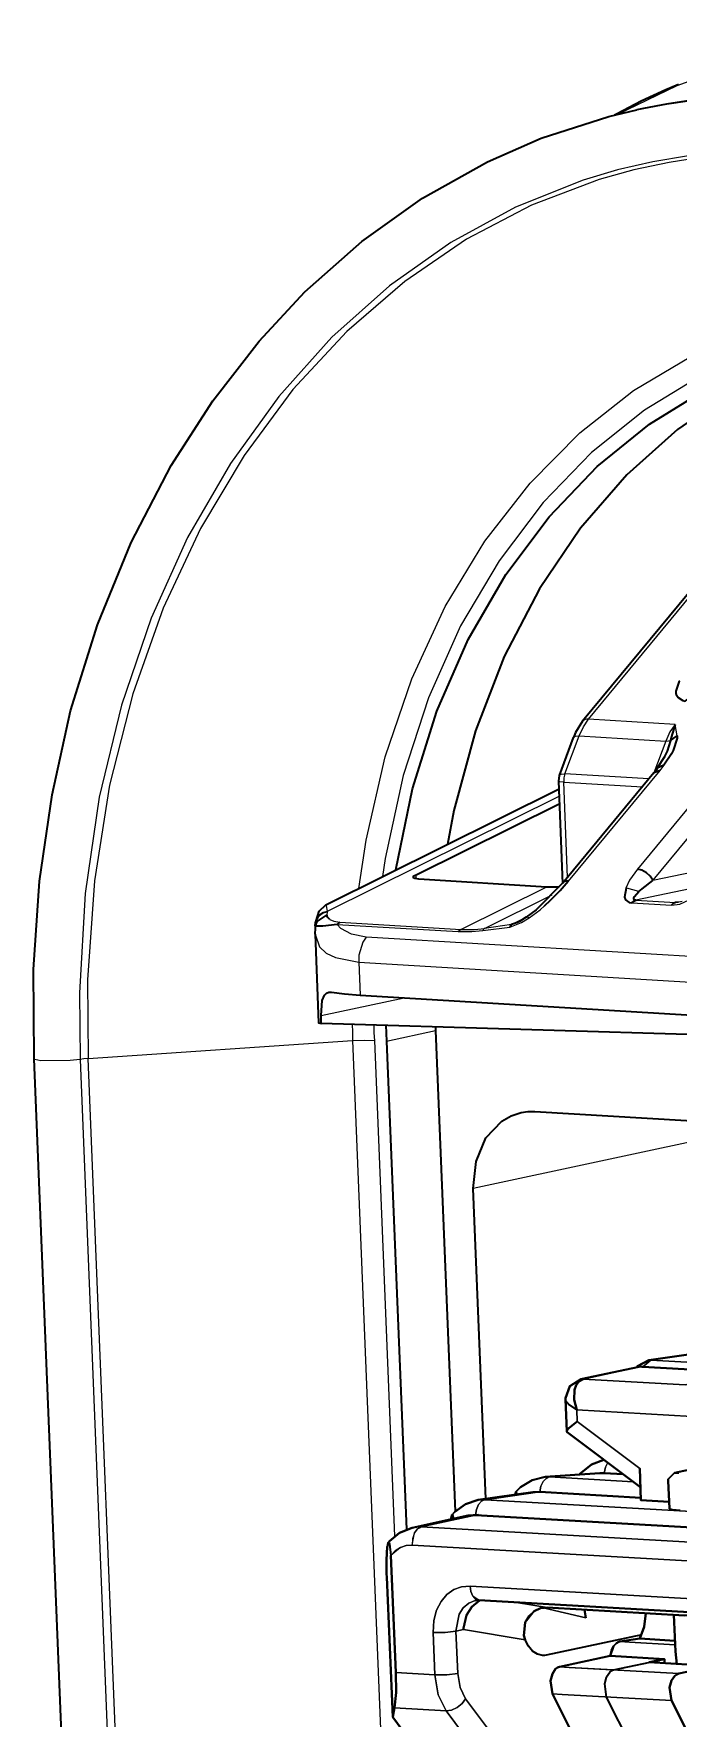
# Model space of a CAD drawing. Extents: x 0 to 174, y 0 to 33.
# Drawn here: x 26.854 to 27.321, y 26.96 to 28.178 of the extents above; entities that cross this region are included whole.
import ezdxf

# ---------------------------------------------------------------- set-up
doc = ezdxf.new("R2010")
doc.units = 0
doc.layers.add('PDF2_형상', color=157, linetype='Continuous', true_color=0x405f80)

msp = doc.modelspace()

# ---------------------------------------------------------------- linework, layer by layer
at = {"layer": 'PDF2_형상', "color": 7, "lineweight": 13}
for points in [[(27.5114, 28.1336), (27.5131, 28.1508), (27.5196, 28.1667), (27.524, 28.1721), (27.5287, 28.1757), (27.5336, 28.1776), (27.506, 28.1785), (27.4783, 28.1778), (27.4511, 28.1756), (27.4242, 28.1717), (27.3975, 28.1662), (27.3712, 28.1593), (27.3199, 28.1408), (27.2771, 28.1201)], [(27.2911, 28.1233), (27.3078, 28.1267), (27.3343, 28.1306)], [(27.3283, 28.0901), (27.3025, 28.0858), (27.2771, 28.0799), (27.2521, 28.0724), (27.2032, 28.0529), (27.1564, 28.0274), (27.1121, 27.996), (27.0703, 27.9589), (27.0318, 27.916), (26.9968, 27.8676), (26.9658, 27.814), (26.9394, 27.7556), (26.9181, 27.6928), (26.9019, 27.6262), (26.8917, 27.5565), (26.8875, 27.4846), (26.8881, 27.4364), (26.8808, 27.4356), (26.8597, 27.4354), (26.8554, 27.4364), (26.8549, 27.4367), (26.8547, 27.4368), (26.8547, 27.4369)], [(27.3401, 28.0893), (27.3143, 28.0853), (27.2889, 28.0799), (27.2637, 28.0729), (27.2147, 28.0543), (27.1678, 28.0297), (27.1231, 27.9993), (27.081, 27.9629), (27.0421, 27.921), (27.0067, 27.8733), (26.9753, 27.8206), (26.9482, 27.7629), (26.9261, 27.7008), (26.9094, 27.6349), (26.8985, 27.5656), (26.8935, 27.494), (26.8939, 27.4371), (26.8907, 27.4368), (26.8881, 27.4364), (26.914, 26.7947)], [(27.5181, 27.9696), (27.4944, 27.9701), (27.471, 27.9693), (27.4478, 27.9667), (27.4249, 27.9626), (27.4024, 27.9569), (27.3803, 27.9499), (27.3374, 27.931), (27.2965, 27.9062), (27.2583, 27.8756), (27.2231, 27.8392), (27.1913, 27.7972), (27.1635, 27.75), (27.1401, 27.6981), (27.1218, 27.6417), (27.1089, 27.5817), (27.1069, 27.5687)], [(27.0897, 27.5601), (27.095, 27.595), (27.1089, 27.6553), (27.1282, 27.7118), (27.1524, 27.764), (27.1811, 27.8113), (27.2138, 27.8532), (27.2497, 27.8896), (27.2886, 27.9203), (27.3301, 27.945)], [(27.3203, 27.6706), (27.3187, 27.6787), (27.2561, 27.6825), (27.34, 27.784)], [(27.245, 27.6692), (27.2456, 27.6697), (27.2464, 27.6703), (27.2493, 27.6704), (27.2524, 27.6771), (27.2561, 27.6825), (27.2547, 27.6825), (27.2536, 27.6822), (27.2518, 27.681)], [(27.3187, 27.6787), (27.315, 27.6733), (27.3119, 27.6667), (27.3139, 27.6668), (27.3153, 27.6671)], [(27.2347, 27.6417), (27.2353, 27.6424), (27.2361, 27.6428), (27.239, 27.6431), (27.2493, 27.6704), (27.3119, 27.6667), (27.3033, 27.6437)], [(27.3717, 27.671), (27.2915, 27.574), (27.2858, 27.566), (27.2831, 27.5604)], [(27.3854, 27.6158), (27.3828, 27.6628), (27.3026, 27.566), (27.3528, 27.5765)], [(27.2997, 27.6393), (27.239, 27.6431), (27.2382, 27.6401), (27.2381, 27.6369), (27.2353, 27.6372), (27.2344, 27.6375), (27.2343, 27.6376), (27.2342, 27.6378)], [(27.3106, 27.6493), (27.3076, 27.6454), (27.2414, 27.5654)], [(27.095, 27.5249), (27.0926, 27.5213), (27.0899, 27.5119), (27.0897, 27.5068), (27.4461, 27.4854), (27.4463, 27.4906), (27.449, 27.4999), (27.4512, 27.5036), (27.4676, 27.5047), (27.4847, 27.5094), (27.3969, 27.5147), (27.3892, 27.5157), (27.3821, 27.5175), (27.3686, 27.5221), (27.3669, 27.5232), (27.366, 27.5251), (27.3658, 27.5265), (27.3662, 27.5296), (27.371, 27.5406), (27.3826, 27.5569), (27.4488, 27.6369)], [(27.2408, 27.5683), (27.2381, 27.6369), (27.295, 27.6335)], [(27.2346, 27.6265), (27.0668, 27.5435), (27.0668, 27.5429), (27.0667, 27.541)], [(27.1314, 27.5669), (27.1312, 27.57)], [(27.2257, 27.5611), (27.1638, 27.5304), (27.1736, 27.5304), (27.1808, 27.5312), (27.1801, 27.5306), (27.1796, 27.5296)], [(27.2925, 27.5578), (27.2838, 27.5604), (27.2831, 27.5603)], [(27.2875, 27.5496), (27.316, 27.5479), (27.3221, 27.5488), (27.329, 27.5519), (27.3369, 27.5572)], [(27.34, 27.5619), (27.2904, 27.5515), (27.3189, 27.5499), (27.3239, 27.551)], [(27.066, 27.5483), (27.0661, 27.5482), (27.0661, 27.5478), (27.0668, 27.5435), (27.0639, 27.5426), (27.0614, 27.541), (27.0586, 27.536)], [(27.4512, 27.5036), (27.095, 27.5249), (27.0844, 27.5269), (27.0768, 27.5312), (27.0742, 27.534), (27.1618, 27.5289), (27.1717, 27.5289), (27.1796, 27.5296), (27.1992, 27.5322), (27.2076, 27.5354), (27.2132, 27.5388), (27.221, 27.5447), (27.2242, 27.5475)], [(27.2104, 27.5388), (27.2003, 27.5339), (27.1808, 27.5312), (27.2297, 27.5554)], [(27.0582, 27.5331), (27.0583, 27.5331), (27.0582, 27.5322), (27.0581, 27.5314)], [(27.0668, 27.5429), (27.0639, 27.5421), (27.0614, 27.5404), (27.0594, 27.5382), (27.0585, 27.5354)], [(27.0689, 27.5376), (27.0718, 27.5364), (27.0732, 27.5361), (27.0761, 27.5357), (27.1638, 27.5304), (27.1628, 27.5297), (27.1618, 27.5289)], [(27.2131, 27.5388), (27.2108, 27.5392)], [(27.0581, 27.5269), (27.0614, 27.5178), (27.0661, 27.5133), (27.0728, 27.5101), (27.0897, 27.5068), (27.0907, 27.4829)], [(27.0625, 27.4682), (27.1225, 27.481)], [(27.085, 27.4618), (27.0851, 27.456), (27.0853, 27.45), (27.0936, 27.4504), (27.1013, 27.4501), (27.101, 27.4557), (27.1008, 27.4612)], [(26.9197, 26.7979), (26.8939, 27.4371), (27.0853, 27.45), (27.1099, 26.845)], [(27.1158, 27.0915), (27.1013, 27.4501)], [(27.1097, 27.4497), (27.1454, 27.4574)], [(27.3607, 27.3833), (27.1726, 27.3431)], [(27.3679, 27.2099), (27.326, 27.201), (27.2522, 27.2051), (27.2943, 27.2142)], [(27.2394, 27.1906), (27.2397, 27.1894), (27.2418, 27.1867)], [(27.3307, 27.1781), (27.2475, 27.1828)], [(27.2475, 27.1828), (27.2479, 27.1744)], [(27.2479, 27.1744), (27.2931, 27.1404)], [(27.8635, 27.0792), (27.1813, 27.1179), (27.18, 27.1175), (27.1787, 27.1168), (27.1765, 27.1143), (27.175, 27.1107), (27.1743, 27.1067), (27.135, 27.0982), (27.1317, 27.0982), (27.1283, 27.0976), (27.1317, 27.0982), (27.135, 27.0982), (27.1743, 27.1067), (27.175, 27.1107), (27.1765, 27.1143), (27.1787, 27.1168), (27.18, 27.1175), (27.1813, 27.1179), (27.8635, 27.0792)], [(27.1743, 27.1067), (27.135, 27.0982), (27.1317, 27.0982), (27.1283, 27.0976)], [(27.1753, 27.1068), (27.1719, 27.1068), (27.1688, 27.1064)], [(27.8106, 27.0461), (27.1283, 27.085), (27.13, 27.0938), (27.1322, 27.0967), (27.1336, 27.0976), (27.135, 27.0982), (27.8171, 27.0594), (27.135, 27.0982), (27.1336, 27.0976), (27.1322, 27.0967), (27.13, 27.0938), (27.1286, 27.0896), (27.1283, 27.085), (27.124, 27.0847), (27.1199, 27.0833), (27.1129, 27.0776)], [(27.8106, 27.0461), (27.8108, 27.0507), (27.8122, 27.0549), (27.8144, 27.0579), (27.8157, 27.0589), (27.8171, 27.0594), (27.135, 27.0982), (27.1336, 27.0976), (27.1322, 27.0967), (27.13, 27.0938), (27.1286, 27.0896), (27.1283, 27.085)], [(27.8106, 27.0461), (27.1283, 27.085), (27.124, 27.0847), (27.1199, 27.0833), (27.1161, 27.081), (27.1129, 27.0776), (27.1161, 27.081), (27.1199, 27.0833), (27.124, 27.0847), (27.1283, 27.085), (27.8106, 27.0461)], [(27.771, 27.0211), (27.1703, 27.0553), (27.1642, 27.0549), (27.1586, 27.0528), (27.1536, 27.0492), (27.1493, 27.0442), (27.146, 27.0379), (27.144, 27.0304), (27.1435, 27.0218), (27.144, 27.0304), (27.146, 27.0379), (27.1493, 27.0442), (27.1536, 27.0492), (27.1586, 27.0528), (27.1642, 27.0549), (27.1703, 27.0553), (27.771, 27.0211), (27.1703, 27.0553), (27.1642, 27.0549), (27.1586, 27.0528), (27.1536, 27.0492), (27.1493, 27.0442), (27.146, 27.0379), (27.144, 27.0304), (27.1435, 27.0218), (27.1449, 26.9912), (27.1472, 26.9767), (27.1529, 26.9651), (27.1472, 26.9767), (27.1449, 26.9912), (27.1536, 26.9912), (27.1614, 26.9922), (27.1536, 26.9912), (27.1449, 26.9912), (27.1536, 26.9912), (27.1614, 26.9922)], [(27.1739, 27.0449), (27.1693, 27.0431), (27.1654, 27.0397), (27.1624, 27.035), (27.16, 27.0228)], [(27.1703, 27.0553), (27.1708, 27.0514), (27.1722, 27.0482), (27.1732, 27.0469), (27.1743, 27.046), (27.1767, 27.0451)], [(27.204, 27.0435), (27.226, 27.0399)], [(27.1435, 27.0218), (27.1522, 27.0219), (27.16, 27.0228)], [(27.1851, 26.9497), (27.1671, 26.9739), (27.1631, 26.9821), (27.1614, 26.9922), (27.16, 27.0228), (27.1656, 27.024), (27.2103, 27.0165), (27.1656, 27.024), (27.2103, 27.0165)], [(27.1671, 26.9739), (27.1631, 26.9821), (27.1614, 26.9922), (27.16, 27.0228), (27.1656, 27.024), (27.16, 27.0228), (27.1614, 26.9922), (27.1631, 26.9821), (27.1671, 26.9739), (27.1851, 26.9497)], [(27.2742, 26.9947), (27.2421, 26.9965), (27.235, 26.9969), (27.2421, 26.9965), (27.3213, 26.9921), (27.2421, 26.9965), (27.235, 26.9969)], [(27.1165, 26.9928), (27.1449, 26.9912), (27.1165, 26.9928), (27.1449, 26.9912), (27.1472, 26.9767), (27.1529, 26.9651), (27.1569, 26.9657), (27.161, 26.9675), (27.1646, 26.9704), (27.1671, 26.9739), (27.1646, 26.9704), (27.161, 26.9675), (27.1569, 26.9657), (27.1529, 26.9651), (27.1711, 26.9408)], [(27.1986, 26.9446), (27.1972, 26.9442), (27.194, 26.944), (27.1908, 26.945), (27.1879, 26.9468), (27.1851, 26.9497), (27.1671, 26.9739), (27.1646, 26.9704), (27.161, 26.9675), (27.1569, 26.9657), (27.1529, 26.9651), (27.1711, 26.9408), (27.175, 26.9414), (27.1792, 26.9432), (27.1826, 26.9461), (27.1851, 26.9497), (27.1826, 26.9461), (27.1792, 26.9432), (27.175, 26.9414), (27.1711, 26.9408), (27.1529, 26.9651), (27.1156, 26.9672), (27.1529, 26.9651), (27.1156, 26.9672)], [(27.269, 26.9751), (27.2369, 26.9769), (27.2299, 26.9774), (27.2369, 26.9769), (27.3161, 26.9725), (27.2369, 26.9769), (27.2299, 26.9774)]]:
    msp.add_lwpolyline(points, dxfattribs=at)
at = {"layer": 'PDF2_형상', "color": 7, "lineweight": 35}
for points in [[(27.3211, 28.1417), (27.3121, 28.1378), (27.3031, 28.1338), (27.2942, 28.1296), (27.2854, 28.1251), (27.2767, 28.1206), (27.2749, 28.1196)], [(27.7608, 28.0749), (27.7335, 28.0869), (27.7058, 28.0974), (27.6782, 28.1061), (27.6506, 28.1132), (27.6229, 28.1188), (27.5953, 28.1226), (27.571, 28.1247), (27.4204, 28.1338), (27.3932, 28.1346), (27.366, 28.1339), (27.339, 28.1315), (27.3125, 28.1276), (27.2958, 28.1244), (27.2911, 28.1233)], [(27.445, 27.9554), (27.4014, 27.9403), (27.3597, 27.9192), (27.3204, 27.8922), (27.2838, 27.8593), (27.2503, 27.8208), (27.2206, 27.7768), (27.195, 27.7278), (27.1743, 27.6742), (27.1586, 27.6165), (27.1539, 27.5919)], [(27.7251, 27.7236), (27.6697, 27.7118), (27.6692, 27.7117), (27.6686, 27.7117), (27.666, 27.7131), (27.6649, 27.7146), (27.664, 27.7165), (27.6636, 27.7175), (27.6633, 27.7183), (27.6489, 27.7575), (27.6471, 27.7607), (27.6444, 27.7635), (27.6413, 27.7653), (27.6381, 27.7661), (27.34, 27.784), (27.3357, 27.7824), (27.2518, 27.681), (27.2465, 27.6728), (27.2451, 27.6692)], [(27.3218, 27.7103), (27.3217, 27.7101), (27.3214, 27.7093), (27.3193, 27.7029), (27.3192, 27.7012), (27.3196, 27.7003), (27.321, 27.6983), (27.3242, 27.6961), (27.3261, 27.6956), (27.3269, 27.6965), (27.3279, 27.6971), (27.329, 27.6975), (27.33, 27.6976)], [(27.3187, 27.6787), (27.3158, 27.6694), (27.3153, 27.6671), (27.3129, 27.6593)], [(27.245, 27.6692), (27.2347, 27.6417), (27.2342, 27.6378), (27.2371, 27.5636)], [(27.3153, 27.6671), (27.3203, 27.6706), (27.3201, 27.6688), (27.3172, 27.66), (27.316, 27.6575), (27.3106, 27.6493), (27.3058, 27.6472), (27.3113, 27.6556), (27.3131, 27.6593)], [(27.2371, 27.5639), (27.3033, 27.6439)], [(27.3076, 27.6454), (27.3035, 27.6437), (27.306, 27.6472)], [(27.0689, 27.5376), (27.0671, 27.5392), (27.0667, 27.541), (27.0593, 27.5361), (27.0582, 27.5331), (27.0585, 27.5354), (27.0586, 27.536), (27.0611, 27.5436), (27.066, 27.5483), (27.2344, 27.6318)], [(27.2347, 27.561), (27.2257, 27.5611), (27.1332, 27.5667), (27.1303, 27.5672), (27.1296, 27.5676), (27.1293, 27.5679), (27.1293, 27.5681), (27.1293, 27.5682), (27.1293, 27.5686), (27.1297, 27.5692), (27.1312, 27.57), (27.2349, 27.6214)], [(27.3026, 27.566), (27.3007, 27.5689), (27.2979, 27.5715), (27.2947, 27.5733), (27.2915, 27.574)], [(27.2242, 27.5475), (27.2286, 27.5517), (27.2356, 27.5587), (27.2414, 27.5654), (27.2401, 27.5654), (27.2389, 27.5651), (27.2379, 27.5646), (27.2372, 27.5639), (27.2182, 27.5447), (27.2108, 27.5392), (27.2061, 27.5362), (27.2046, 27.5354), (27.2003, 27.5339), (27.1997, 27.5332), (27.1992, 27.5322)], [(27.2832, 27.5604), (27.2822, 27.5539), (27.2829, 27.5519), (27.2854, 27.55), (27.2875, 27.5496), (27.2889, 27.5508), (27.2904, 27.5515), (27.2901, 27.5517), (27.2892, 27.5519), (27.289, 27.5522), (27.2889, 27.5528), (27.2889, 27.5532), (27.2894, 27.5543), (27.2925, 27.5578), (27.2949, 27.5599), (27.3026, 27.5658)], [(27.321, 27.5501), (27.3189, 27.5499), (27.3174, 27.5492), (27.316, 27.5479)], [(27.0582, 27.5331), (27.0581, 27.5314), (27.0579, 27.5269)], [(27.0761, 27.5357), (27.075, 27.535), (27.0742, 27.534), (27.0637, 27.5328), (27.0593, 27.5328), (27.0585, 27.5331), (27.0583, 27.5331)], [(27.0581, 27.5269), (27.0606, 27.4628), (27.0626, 27.4625), (27.0625, 27.4682), (27.0633, 27.479), (27.0649, 27.4829), (27.0663, 27.4843), (27.0681, 27.4851), (27.0701, 27.4851), (27.0793, 27.4839), (27.0907, 27.4829), (27.4471, 27.4615)], [(27.4096, 27.4638), (27.4085, 27.4636), (27.3692, 27.4551), (27.3603, 27.4539), (27.3515, 27.4536), (27.0626, 27.4625)], [(27.1094, 27.4611), (27.1096, 27.4554), (27.1097, 27.4497), (27.1242, 27.0964)], [(27.1453, 27.46), (27.1453, 27.4586), (27.1454, 27.4574), (27.1594, 27.1093)], [(27.1817, 27.1185), (27.1726, 27.3431), (27.1746, 27.3626), (27.1818, 27.3797), (27.1932, 27.3917), (27.2, 27.3957), (27.2072, 27.3981), (27.2122, 27.3987), (27.2172, 27.3987), (27.4651, 27.3839), (27.4668, 27.3839), (27.4685, 27.3842), (27.4726, 27.386), (27.4761, 27.3892), (27.4787, 27.3937), (27.48, 27.4025), (27.4804, 27.4108), (27.4822, 27.4188)], [(27.2504, 27.205), (27.2425, 27.2001), (27.2394, 27.1914), (27.2394, 27.1906), (27.2394, 27.1914), (27.2425, 27.2001), (27.2504, 27.205), (27.2425, 27.2001), (27.2394, 27.1914), (27.2394, 27.1906), (27.2404, 27.1672), (27.2407, 27.1681), (27.2419, 27.1696), (27.2479, 27.1744)], [(27.2418, 27.1867), (27.2475, 27.1828), (27.2457, 27.1901), (27.246, 27.1974), (27.2471, 27.2007), (27.249, 27.2035), (27.2522, 27.2051), (27.2512, 27.2051), (27.2503, 27.205), (27.2926, 27.214)], [(27.2404, 27.1672), (27.2394, 27.1906), (27.2404, 27.1672), (27.2407, 27.1667), (27.2938, 27.1268)], [(27.2508, 27.1361), (27.2506, 27.1368), (27.2504, 27.1369), (27.2503, 27.1369), (27.2501, 27.1368), (27.2506, 27.1372), (27.2581, 27.1433), (27.2672, 27.1468), (27.2581, 27.1433), (27.2506, 27.1372), (27.2501, 27.1368), (27.2497, 27.1361), (27.2501, 27.1368)], [(27.2044, 27.1217), (27.204, 27.1232), (27.2039, 27.1235), (27.2038, 27.1236), (27.2036, 27.1236), (27.2035, 27.1235), (27.2029, 27.1217), (27.2035, 27.1235), (27.2069, 27.1269), (27.2153, 27.1321), (27.2247, 27.1343), (27.2642, 27.1371), (27.2674, 27.1371), (27.2811, 27.1363), (27.2674, 27.1371), (27.2642, 27.1371), (27.2247, 27.1343), (27.2153, 27.1321), (27.2069, 27.1269), (27.2035, 27.1235)], [(27.2931, 27.1404), (27.294, 27.1176), (27.2931, 27.1404), (27.294, 27.1176), (27.3143, 27.1164), (27.294, 27.1176)], [(27.3224, 27.11), (27.3167, 27.1106), (27.3151, 27.111), (27.3147, 27.1113), (27.3146, 27.1113), (27.3146, 27.1114), (27.3137, 27.1315), (27.3137, 27.1328), (27.3182, 27.1372), (27.3213, 27.1374)], [(27.3213, 27.1374), (27.3182, 27.1372), (27.3137, 27.1328), (27.3137, 27.1315), (27.3146, 27.1114), (27.3146, 27.1113), (27.3147, 27.1113), (27.3151, 27.111), (27.3167, 27.1106), (27.3224, 27.11)], [(27.1765, 27.1069), (27.1688, 27.1064), (27.1283, 27.0976), (27.1193, 27.094), (27.1119, 27.0878), (27.1113, 27.0869), (27.1114, 27.0871), (27.1115, 27.0871), (27.1118, 27.0868), (27.1121, 27.086), (27.1129, 27.0776)], [(27.111, 27.0867), (27.1119, 27.0878), (27.1193, 27.094), (27.1283, 27.0976), (27.1193, 27.094), (27.1119, 27.0878), (27.1113, 27.0869), (27.1114, 27.0871), (27.1115, 27.0871), (27.1118, 27.0868), (27.1121, 27.086), (27.1129, 27.0776), (27.1165, 26.9928), (27.1167, 26.9785), (27.1156, 26.9672), (27.1143, 26.9606), (27.1272, 26.9433)], [(27.1143, 26.9606), (27.1156, 26.9672), (27.1143, 26.9606), (27.11, 27.0619), (27.1099, 27.0643), (27.1099, 27.0742), (27.1104, 27.084), (27.1099, 27.0742), (27.1099, 27.0643), (27.11, 27.0619), (27.1143, 26.9606), (27.1272, 26.9433)], [(27.1272, 26.9433), (27.1143, 26.9606), (27.11, 27.0619), (27.1099, 27.0643), (27.1099, 27.0742), (27.1104, 27.084)], [(27.1106, 27.084), (27.1113, 27.0871), (27.1106, 27.084), (27.111, 27.0868), (27.1111, 27.0868)], [(27.1772, 27.045), (27.1715, 27.0404), (27.1678, 27.0343), (27.1656, 27.0249), (27.1656, 27.024)], [(27.7972, 26.9549), (27.796, 26.9856), (27.7972, 26.9549), (27.796, 26.9856), (27.7956, 26.9892), (27.7912, 27.0011), (27.7849, 27.0081), (27.7774, 27.011), (27.7849, 27.0081), (27.7912, 27.0011), (27.7956, 26.9892), (27.796, 26.9856), (27.7956, 26.9892), (27.7912, 27.0011), (27.7849, 27.0081), (27.7774, 27.011), (27.1767, 27.0451), (27.1739, 27.0449)], [(27.2946, 27.0201), (27.2254, 27.0054), (27.2242, 27.0051), (27.2228, 27.0051), (27.219, 27.0061), (27.2156, 27.0083), (27.2126, 27.0119), (27.2103, 27.0165), (27.2093, 27.0196), (27.2103, 27.029), (27.2131, 27.0338), (27.2168, 27.0372), (27.2213, 27.0393), (27.226, 27.0399), (27.2213, 27.0393), (27.2168, 27.0372), (27.2103, 27.029), (27.2093, 27.0196), (27.2103, 27.0165), (27.2093, 27.0196), (27.2103, 27.029), (27.2131, 27.0338), (27.2168, 27.0372), (27.2213, 27.0393), (27.226, 27.0399), (27.3256, 27.0342)], [(27.3336, 26.9376), (27.3161, 26.9725), (27.3147, 26.9821), (27.3161, 26.9871), (27.3185, 26.9904), (27.3199, 26.9915), (27.3213, 26.9921), (27.3469, 26.9975), (27.2999, 27.0003), (27.311, 27.0026), (27.2718, 27.0049), (27.2726, 27.0088), (27.2742, 27.0119), (27.2763, 27.0142), (27.2775, 27.0149), (27.2786, 27.0153), (27.2933, 27.0174), (27.2964, 27.026), (27.2975, 27.0358)], [(27.2933, 27.0174), (27.2786, 27.0153), (27.2775, 27.0149), (27.2763, 27.0142), (27.2742, 27.0119), (27.2718, 27.0049), (27.235, 26.9969), (27.2718, 27.0049), (27.311, 27.0026), (27.311, 27.0011), (27.311, 26.9996), (27.311, 27.0011), (27.311, 27.0026)], [(27.2754, 26.8868), (27.2299, 26.9774), (27.2285, 26.9869), (27.2299, 26.9919), (27.2322, 26.9954), (27.2336, 26.9964), (27.235, 26.9969), (27.2718, 27.0049)], [(27.2754, 26.8868), (27.2299, 26.9774), (27.2285, 26.9869), (27.2299, 26.9919), (27.2322, 26.9954), (27.2336, 26.9964), (27.235, 26.9969), (27.2336, 26.9964), (27.2322, 26.9954), (27.2299, 26.9919), (27.2285, 26.9869), (27.2299, 26.9774), (27.2754, 26.8868)], [(27.2867, 26.9403), (27.269, 26.9751), (27.2678, 26.9847), (27.269, 26.9897), (27.2714, 26.9932), (27.2728, 26.9942), (27.2742, 26.9947), (27.311, 27.0026), (27.2999, 27.0003), (27.3469, 26.9975), (27.3213, 26.9921), (27.3199, 26.9915), (27.3185, 26.9904), (27.3161, 26.9871), (27.3147, 26.9821), (27.3161, 26.9725), (27.3336, 26.9376)]]:
    msp.add_lwpolyline(points, dxfattribs=at)
for points in [[(27.5971, 22.5065, -0.342168), (27.024, 23.2646), (26.8547, 27.4369), (26.8544, 27.5015), (26.8587, 27.5653), (26.8678, 27.6278), (26.8812, 27.6886), (26.9006, 27.7508), (26.9249, 27.8103), (26.954, 27.8661), (26.984, 27.9129), (27.0176, 27.956), (27.0508, 27.9917), (27.0919, 28.0281), (27.1358, 28.0594), (27.1829, 28.0858), (27.2217, 28.1028), (27.2708, 28.1186), (27.291, 28.1233)], [(27.1165, 27.5735), (27.1286, 27.6322), (27.1463, 27.6883), (27.169, 27.7401), (27.1963, 27.7872), (27.2275, 27.829), (27.2624, 27.8654), (27.3001, 27.896), (27.3404, 27.9207), (27.3828, 27.9394), (27.4047, 27.9465), (27.4271, 27.9521), (27.4724, 27.9586), (27.5185, 27.959), (27.669, 27.95, -0.373278), (28.1212, 27.389), (28.239, 24.4879)]]:
    msp.add_lwpolyline(points, format="xyb", dxfattribs=at)
for points in [[(27.2997, 27.2189), (27.3004, 27.2189), (27.3011, 27.2189), (27.3004, 27.2189), (27.2997, 27.2189), (27.2915, 27.2146), (27.2907, 27.2136), (27.2915, 27.2146), (27.2997, 27.2189), (27.3419, 27.2249)], [(27.2503, 27.205), (27.2512, 27.2051), (27.2522, 27.2051), (27.249, 27.2035), (27.2471, 27.2007), (27.246, 27.1974), (27.2457, 27.1901), (27.2475, 27.1828), (27.2418, 27.1867), (27.2475, 27.1828), (27.2457, 27.1901), (27.246, 27.1974), (27.2471, 27.2007), (27.249, 27.2035), (27.2522, 27.2051), (27.2512, 27.2051), (27.2503, 27.205), (27.2926, 27.214)], [(27.2954, 27.214), (27.2947, 27.214), (27.2943, 27.2142), (27.2926, 27.214), (27.2943, 27.2142), (27.2947, 27.214)], [(27.2954, 27.214), (27.3679, 27.2099)], [(27.2407, 27.1667), (27.2404, 27.1672), (27.2407, 27.1681), (27.2419, 27.1696), (27.2479, 27.1744), (27.2419, 27.1696), (27.2407, 27.1681), (27.2404, 27.1672), (27.2407, 27.1667), (27.2938, 27.1268)], [(27.3657, 27.1474), (27.3182, 27.1372)], [(27.1571, 27.1068), (27.1592, 27.109), (27.1671, 27.1147), (27.1762, 27.1178), (27.2157, 27.1233), (27.1762, 27.1178), (27.1671, 27.1147), (27.1592, 27.109)], [(27.294, 27.1193), (27.2207, 27.1235), (27.2158, 27.1233), (27.2207, 27.1235)], [(27.8565, 27.0678), (27.8649, 27.066), (27.8565, 27.0678), (27.1743, 27.1067), (27.1678, 27.1061), (27.1283, 27.0976), (27.1678, 27.1061), (27.1743, 27.1067)], [(27.1564, 27.1036), (27.1571, 27.1068), (27.1572, 27.1069), (27.1574, 27.1069), (27.1576, 27.1067), (27.1579, 27.1061), (27.1583, 27.1042), (27.1579, 27.1061), (27.1576, 27.1067), (27.1574, 27.1069), (27.1572, 27.1069), (27.1571, 27.1068)], [(27.1165, 26.9928), (27.1129, 27.0776), (27.1165, 26.9928), (27.1167, 26.9785), (27.1156, 26.9672), (27.1167, 26.9785)], [(27.1715, 27.0404), (27.1772, 27.045), (27.1715, 27.0404), (27.1678, 27.0343), (27.1656, 27.0249), (27.1656, 27.024), (27.1656, 27.0249), (27.1678, 27.0343)], [(27.1767, 27.0451), (27.7774, 27.011), (27.1767, 27.0451), (27.1739, 27.0449)], [(27.3288, 27.034), (27.3256, 27.0342), (27.226, 27.0399)], [(27.2542, 27.0324), (27.2532, 27.0383)], [(27.3186, 27.0158), (27.2933, 27.0174), (27.2964, 27.026), (27.2975, 27.0358), (27.2964, 27.026), (27.2933, 27.0174)], [(27.319, 27.0081), (27.3199, 26.999), (27.319, 27.0081), (27.3179, 27.0346)]]:
    msp.add_lwpolyline(points, close=True, dxfattribs=at)
at = {"layer": 'PDF2_형상', "color": 7, "lineweight": 13}
for points in [[(27.3749, 27.2147), (27.3011, 27.2189), (27.3432, 27.2249), (27.3011, 27.2189), (27.2954, 27.214), (27.3011, 27.2189), (27.3749, 27.2147), (27.4168, 27.2207)], [(27.2522, 27.2051), (27.326, 27.201), (27.3679, 27.2099), (27.326, 27.201), (27.2522, 27.2051), (27.2943, 27.2142)], [(27.2418, 27.1867), (27.2397, 27.1894), (27.2394, 27.1906), (27.2397, 27.1894)], [(27.2479, 27.1744), (27.2931, 27.1404), (27.2479, 27.1744), (27.2475, 27.1828), (27.3307, 27.1781), (27.379, 27.1883), (27.3307, 27.1781), (27.2475, 27.1828)], [(27.2674, 27.1371), (27.2683, 27.1413), (27.27, 27.1447), (27.2683, 27.1413), (27.2674, 27.1371), (27.2279, 27.1343), (27.2263, 27.1344), (27.2247, 27.1343), (27.2263, 27.1344), (27.2279, 27.1343)], [(27.2279, 27.1343), (27.2883, 27.1308), (27.2279, 27.1343), (27.2265, 27.134), (27.2253, 27.1333), (27.2231, 27.1311), (27.2215, 27.1276), (27.2207, 27.1235), (27.1813, 27.1179), (27.1787, 27.1179), (27.1762, 27.1178), (27.1787, 27.1179), (27.1813, 27.1179), (27.2207, 27.1235), (27.2215, 27.1276), (27.2231, 27.1311), (27.2253, 27.1333), (27.2265, 27.134)], [(27.16, 27.0228), (27.1624, 27.035), (27.1654, 27.0397), (27.1693, 27.0431), (27.1739, 27.0449), (27.1693, 27.0431), (27.1654, 27.0397), (27.1624, 27.035), (27.16, 27.0228), (27.1522, 27.0219), (27.1435, 27.0218), (27.1449, 26.9912), (27.1435, 27.0218), (27.1522, 27.0219)], [(27.1767, 27.0451), (27.1722, 27.0482), (27.1708, 27.0514), (27.1703, 27.0553), (27.1708, 27.0514), (27.1722, 27.0482), (27.1732, 27.0469), (27.1743, 27.046)], [(27.226, 27.0399), (27.204, 27.0435)], [(27.2542, 27.0324), (27.2233, 27.0397)], [(27.2857, 27.0149), (27.2786, 27.0153), (27.2857, 27.0149), (27.3187, 27.0129)]]:
    msp.add_lwpolyline(points, close=True, dxfattribs=at)

doc.saveas('drawing.dxf')
